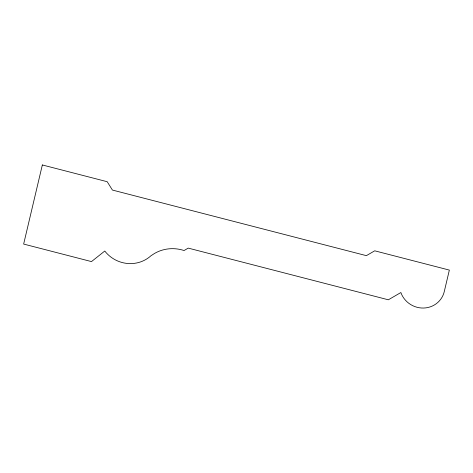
<?xml version="1.0" encoding="UTF-8"?>
<svg xmlns="http://www.w3.org/2000/svg" width="473" height="473" viewBox="0 0 473 473"><rect width="100%" height="100%" fill="white"/><g stroke="black" fill="none" stroke-linecap="round" stroke-linejoin="round"><path stroke-width="0.71" d="M42.345 164.959L23.65 244.068L91.484 261.593L104.775 251.033A31.449 30.231 29.7 0 0 150.94 255.775L154.594 253.41A36.332 34.925 29.7 0 1 184.068 250.53L188.236 248.112L388.345 299.799L400.862 292.539A22.858 21.977 29.7 0 0 423.696 308.041A22.858 21.977 29.7 0 0 444.366 291.185L449.35 270.089L374.717 250.814L366.374 255.651L112.42 190.057L107.2 181.709L42.345 164.959"/></g></svg>
